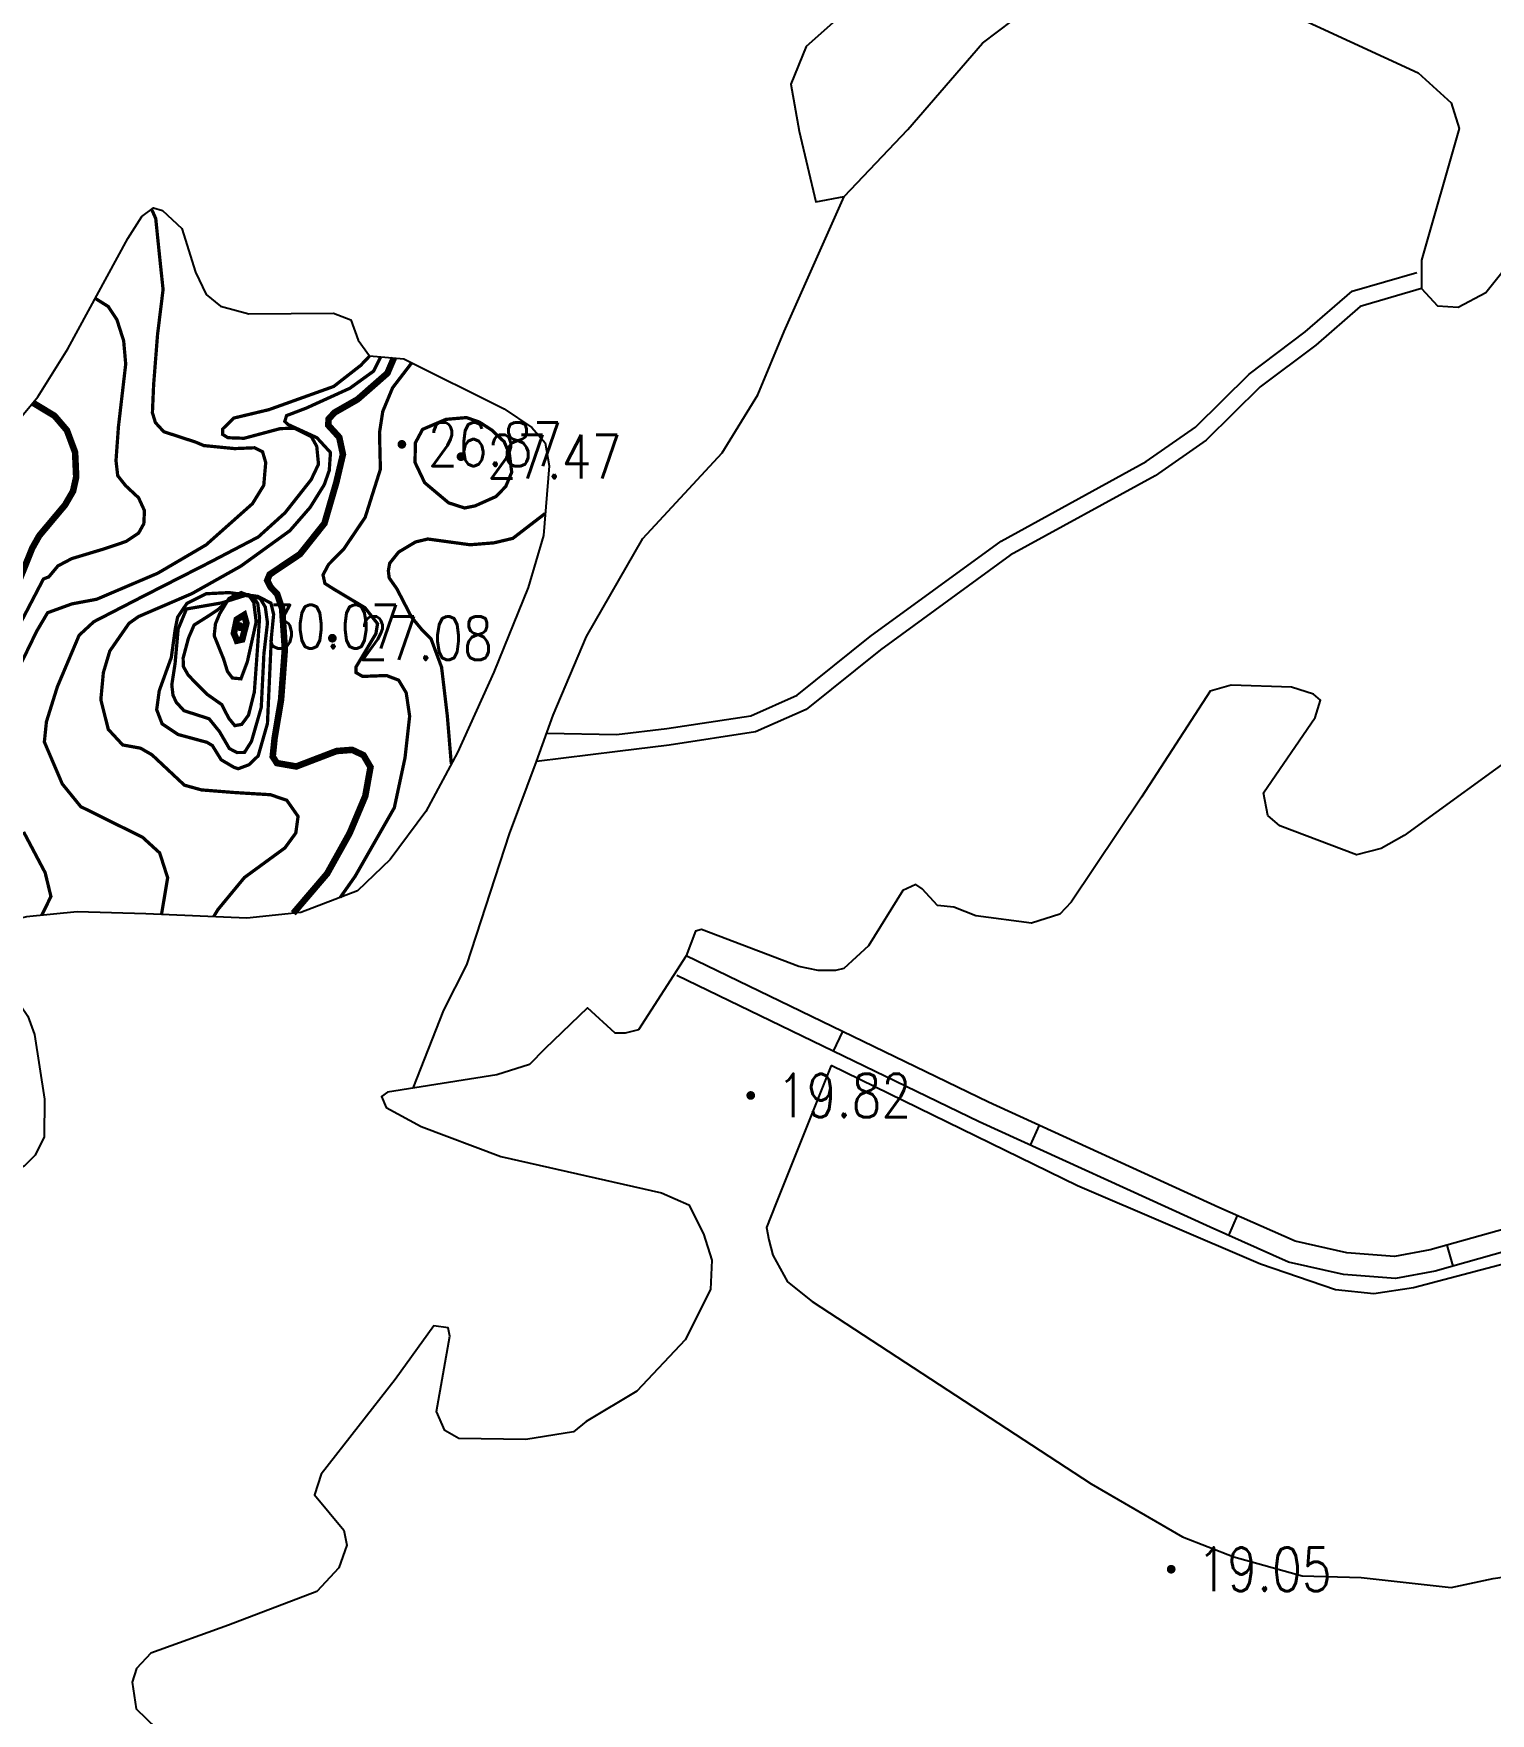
# Model space of a CAD drawing. Extents: x 404846 to 408477, y 3390929 to 3392894.
# Drawn here: x 405284.89 to 405318.34, y 3392330.2 to 3392368.75 of the extents above; entities that cross this region are included whole.
import ezdxf
from ezdxf.enums import TextEntityAlignment as Align

# ---------------------------------------------------------------- set-up
doc = ezdxf.new("R2010")
doc.units = 0
doc.header["$LTSCALE"] = 0.5
doc.layers.get('0').update_dxf_attribs({"linetype": 'CONTINUOUS'})
for name, color, linetype in [('DGX', 2, 'CONTINUOUS'), ('DMTZ', 3, 'CONTINUOUS'), ('GCD', 1, 'CONTINUOUS'), ('SXSS', 5, 'CONTINUOUS'), ('ZBTZ', 3, 'CONTINUOUS')]:
    doc.layers.add(name, color=color, linetype=linetype)
doc.styles.add('HZ', font='rs.shx', dxfattribs={"width": 0.8, "bigfont": 'hztxt.shx'})
doc.linetypes.add('1033B', pattern='A,1,[186,AAA.SHX,S=1,R=0,X=0,Y=0],1', length=2)
doc.linetypes.add('10411', pattern='A,2,[150,AAA.SHX,S=1,R=0,X=0,Y=1],2,[151,AAA.SHX,S=1,R=0,X=0,Y=3],1e-11', length=4)
doc.linetypes.add('10422', pattern='A,0.75,[150,AAA.SHX,S=0.5,R=0,X=0,Y=0.5],1.5,[177,AAA.SHX,S=1,R=0,X=0,Y=0.4],0.75', length=3)
doc.linetypes.add('1161', pattern='A,0,[149,AAA.SHX,S=0.15,R=0,X=0,Y=0],-1.6', length=1.6)

# ---------------------------------------------------------------- blocks, each defined once
blk = doc.blocks.new('GC200')
at = {"linetype": 'Continuous', "const_width": 0.2, "flags": 128}
blk.add_lwpolyline([(-0.1, 0, 1), (0.1, 0, 1)], format="xyb", close=True, dxfattribs=at)

msp = doc.modelspace()

# ---------------------------------------------------------------- linework, layer by layer
at = {"layer": 'DGX', "linetype": 'Continuous', "flags": 128}
for points, const_width, elevation in [([(405287.602, 3392364.72), (405287.697, 3392364.508), (405287.742, 3392364.065), (405287.806, 3392363.444), (405287.866, 3392362.878), (405287.739, 3392361.846), (405287.649, 3392360.694), (405287.621, 3392360.049), (405287.69, 3392359.823), (405287.882, 3392359.614), (405288.611, 3392359.376), (405288.801, 3392359.296), (405289.507, 3392359.226), (405289.963, 3392359.245), (405290.149, 3392359.155), (405290.222, 3392358.908), (405290.178, 3392358.385), (405289.918, 3392357.962), (405288.854, 3392357.017), (405287.742, 3392356.365), (405286.341, 3392355.768), (405285.77, 3392355.661), (405285.215, 3392355.459), (405284.964, 3392355.035), (405284.459, 3392353.994)], 0.075, 29), ([(405284.611, 3392355.259), (405285.119, 3392356.234), (405285.241, 3392356.281), (405285.452, 3392356.534), (405285.769, 3392356.701), (405286.53, 3392356.93), (405287.019, 3392357.096), (405287.304, 3392357.287), (405287.424, 3392357.502), (405287.438, 3392357.803), (405287.303, 3392358.098), (405287.005, 3392358.376), (405286.824, 3392358.605), (405286.785, 3392358.95), (405286.841, 3392359.729), (405287.008, 3392361.166), (405286.961, 3392361.699), (405286.806, 3392362.185), (405286.606, 3392362.488), (405286.309, 3392362.674)], 0.075, 29.5), ([(405287.83, 3392348.535), (405287.971, 3392349.376), (405287.788, 3392349.946), (405287.395, 3392350.305), (405285.976, 3392351.008), (405285.551, 3392351.531), (405285.14, 3392352.493), (405285.188, 3392352.958), (405285.439, 3392353.761), (405285.938, 3392354.941), (405286.276, 3392355.253), (405287.335, 3392355.799), (405288.948, 3392356.621), (405290.052, 3392357.198), (405290.667, 3392357.754), (405291.265, 3392358.512), (405291.434, 3392358.867), (405291.394, 3392359.278), (405291.271, 3392359.499), (405290.878, 3392359.694), (405290.556, 3392359.685), (405289.724, 3392359.463), (405289.355, 3392359.476), (405289.23, 3392359.553), (405289.235, 3392359.677), (405289.488, 3392359.927), (405290.296, 3392360.12), (405291.784, 3392360.653), (405292.403, 3392361.136), (405292.608, 3392361.352)], 0.075, 28.5), ([(405292.865, 3392361.332), (405292.7, 3392361.005), (405292.154, 3392360.611), (405291.156, 3392360.157), (405290.702, 3392359.984), (405290.659, 3392359.85), (405290.729, 3392359.782), (405291.396, 3392359.477), (405291.709, 3392359.137), (405291.681, 3392358.724), (405291.566, 3392358.397), (405291.241, 3392357.875), (405290.776, 3392357.341), (405289.652, 3392356.529), (405288.53, 3392355.899), (405287.303, 3392355.371), (405287.083, 3392355.215), (405286.643, 3392354.581), (405286.495, 3392354.086), (405286.437, 3392353.463), (405286.608, 3392352.782), (405286.939, 3392352.424), (405287.348, 3392352.35), (405287.611, 3392352.198), (405288.355, 3392351.501), (405288.748, 3392351.392), (405289.52, 3392351.331), (405290.33, 3392351.282), (405290.706, 3392351.154), (405290.965, 3392350.785), (405290.913, 3392350.403), (405290.663, 3392350.061), (405289.734, 3392349.382), (405289.124, 3392348.644), (405289.027, 3392348.483)], 0.075, 28), ([(405290.855, 3392348.561), (405291.633, 3392349.471), (405292.149, 3392350.398), (405292.508, 3392351.25), (405292.628, 3392351.915), (405292.467, 3392352.189), (405292.206, 3392352.312), (405291.849, 3392352.284), (405290.924, 3392351.93), (405290.479, 3392352.008), (405290.383, 3392352.156), (405290.427, 3392352.585), (405290.575, 3392353.463), (405290.662, 3392354.623), (405290.599, 3392355.554), (405290.484, 3392355.891), (405290.337, 3392356.043), (405290.256, 3392356.199), (405290.313, 3392356.337), (405291.009, 3392356.804), (405291.571, 3392357.51), (405291.844, 3392358.451), (405291.995, 3392359.094), (405291.911, 3392359.486), (405291.659, 3392359.762), (405291.665, 3392359.904), (405291.804, 3392360.055), (405292.33, 3392360.355), (405293.016, 3392360.956), (405293.166, 3392361.308)], 0.15, 27.5), ([(405293.578, 3392361.199), (405293.135, 3392360.622), (405292.91, 3392360.08), (405292.835, 3392359.594), (405292.855, 3392358.752), (405292.506, 3392357.649), (405292.013, 3392356.919), (405291.665, 3392356.567), (405291.538, 3392356.328), (405291.581, 3392356.131), (405291.787, 3392356), (405292.501, 3392355.574), (405292.79, 3392355.207), (405292.752, 3392354.977), (405292.295, 3392354.212), (405292.294, 3392354.086), (405292.446, 3392353.997), (405292.994, 3392354.018), (405293.273, 3392353.912), (405293.448, 3392353.621), (405293.527, 3392353.085), (405293.42, 3392352.126), (405293.175, 3392350.983), (405292.279, 3392349.415), (405291.934, 3392348.925)], 0.075, 27), ([(405284.877, 3392360.278), (405285.373, 3392359.979), (405285.658, 3392359.646), (405285.846, 3392359.141), (405285.871, 3392358.572), (405285.799, 3392358.249), (405285.615, 3392357.932), (405285.318, 3392357.579), (405285.022, 3392357.225), (405284.863, 3392356.943), (405284.382, 3392355.749)], 0.15, 30), ([(405294.483, 3392351.988), (405294.392, 3392353.09), (405294.26, 3392354.208), (405294.018, 3392354.859), (405293.81, 3392355.067), (405293.571, 3392355.356), (405293.396, 3392355.694), (405293.235, 3392356.005), (405293.057, 3392356.259), (405293.038, 3392356.422), (405293.068, 3392356.593), (405293.276, 3392356.853), (405293.664, 3392357.084), (405293.944, 3392357.151), (405294.915, 3392357.019), (405295.463, 3392357.063), (405295.896, 3392357.166), (405296.639, 3392357.738)], 0.075, 26.5), ([(405284.664, 3392350.428), (405285.159, 3392349.491), (405285.291, 3392348.945), (405285.079, 3392348.513)], 0.075, 29)]:
    msp.add_lwpolyline(points, dxfattribs=dict(at, const_width=const_width, elevation=elevation))
for points, const_width, elevation in [([(405294.358, 3392359.897), (405293.823, 3392359.667), (405293.659, 3392359.359), (405293.65, 3392358.909), (405293.872, 3392358.443), (405294.422, 3392357.981), (405294.788, 3392357.863), (405295.029, 3392357.911), (405295.509, 3392358.126), (405295.733, 3392358.356), (405295.87, 3392358.682), (405295.818, 3392359.101), (405295.697, 3392359.383), (405295.413, 3392359.651), (405295.127, 3392359.835), (405294.832, 3392359.938), (405294.358, 3392359.897)], 0.075, 27), ([(405289.836, 3392351.969), (405290.05, 3392352.174), (405290.262, 3392352.915), (405290.352, 3392354.891), (405290.404, 3392355.42), (405290.341, 3392355.681), (405290.037, 3392355.835), (405289.38, 3392355.921), (405288.859, 3392355.895), (405288.413, 3392355.674), (405288.199, 3392355.356), (405288.144, 3392355.078), (405288.055, 3392354.434), (405287.778, 3392353.669), (405287.719, 3392353.233), (405287.844, 3392352.908), (405288.211, 3392352.664), (405288.872, 3392352.485), (405288.997, 3392352.411), (405289.2, 3392352.083), (405289.498, 3392351.908), (405289.591, 3392351.878), (405289.836, 3392351.969)], 0.075, 28), ([(405288.141, 3392354.288), (405288.212, 3392355.084), (405288.403, 3392355.545), (405289.209, 3392355.684), (405289.815, 3392355.875), (405290.094, 3392355.786), (405290.213, 3392355.588), (405290.263, 3392355.226), (405290.181, 3392354.518), (405290.12, 3392353.287), (405289.896, 3392352.507), (405289.735, 3392352.252), (405289.564, 3392352.25), (405289.388, 3392352.341), (405289.16, 3392352.732), (405288.923, 3392353.025), (405288.521, 3392353.154), (405288.345, 3392353.211), (405288.168, 3392353.404), (405288.094, 3392353.565), (405288.066, 3392353.801), (405288.141, 3392354.288)], 0.075, 28.5), ([(405288.326, 3392354.418), (405288.449, 3392354.878), (405288.578, 3392355.177), (405288.875, 3392355.364), (405289.119, 3392355.524), (405289.483, 3392355.849), (405289.694, 3392355.872), (405289.938, 3392355.817), (405290.039, 3392355.671), (405290.081, 3392355.339), (405290.031, 3392354.607), (405289.961, 3392353.637), (405289.827, 3392353.107), (405289.67, 3392352.896), (405289.513, 3392352.867), (405289.374, 3392353.037), (405289.213, 3392353.35), (405288.888, 3392353.579), (405288.663, 3392353.799), (405288.441, 3392354.03), (405288.332, 3392354.223), (405288.326, 3392354.418)], 0.075, 29), ([(405289.255, 3392354.399), (405289.039, 3392354.933), (405289.069, 3392355.206), (405289.165, 3392355.435), (405289.378, 3392355.786), (405289.658, 3392355.922), (405289.84, 3392355.852), (405289.948, 3392355.693), (405290.003, 3392355.25), (405289.801, 3392354.336), (405289.654, 3392353.942), (405289.456, 3392353.961), (405289.344, 3392354.11), (405289.255, 3392354.399)], 0.075, 29.5), ([(405289.491, 3392354.986), (405289.558, 3392355.304), (405289.726, 3392355.408), (405289.78, 3392355.221), (405289.683, 3392354.845), (405289.561, 3392354.817), (405289.537, 3392354.881), (405289.491, 3392354.986)], 0.15, 30)]:
    msp.add_lwpolyline(points, close=True, dxfattribs=dict(at, const_width=const_width, elevation=elevation))
at = {"layer": 'DMTZ', "linetype": '1033B', "elevation": 29.804, "flags": 128}
msp.add_lwpolyline([(405240.21, 3392347.831), (405238.33, 3392348.931), (405237.655, 3392349.548), (405237.157, 3392350.803), (405236.624, 3392353.084), (405236.23, 3392355.486), (405236.019, 3392356.128), (405235.744, 3392356.57), (405234.969, 3392357.164), (405233.752, 3392357.814), (405232.006, 3392358.57), (405230.995, 3392358.879), (405228.806, 3392358.963), (405228.318, 3392359.061), (405227.968, 3392359.233), (405227.179, 3392360.065), (405226.024, 3392361.785), (405225.179, 3392363.809), (405225.079, 3392364.18), (405224.924, 3392364.831), (405224.887, 3392365.594), (405225.237, 3392367.112), (405225.755, 3392368.15), (405226.813, 3392369.867), (405228.519, 3392372.628), (405228.934, 3392373.527), (405229.128, 3392374.237), (405229.134, 3392375.748), (405228.859, 3392377.592), (405228.52, 3392378.808), (405228.024, 3392380.293), (405227.485, 3392381.694), (405227.012, 3392382.738), (405225.87, 3392384.764), (405224.913, 3392386.199), (405224.354, 3392386.744), (405223.478, 3392387.458), (405222.869, 3392387.896), (405222.771, 3392388.21), (405222.85, 3392388.523), (405222.999, 3392388.832), (405223.269, 3392389.014), (405223.669, 3392389.103), (405224.285, 3392389.142), (405224.475, 3392389.296), (405224.78, 3392389.767), (405225.432, 3392390.726), (405225.909, 3392391.674), (405227.183, 3392395.361), (405228.035, 3392397.607), (405228.409, 3392398.178), (405228.832, 3392398.506), (405229.443, 3392398.66), (405230.246, 3392398.738), (405231.14, 3392398.669), (405232.33, 3392398.446), (405235.773, 3392397.492), (405240.8, 3392395.926), (405242.196, 3392395.347), (405243.073, 3392394.8), (405243.992, 3392393.452), (405244.315, 3392393.095), (405245.027, 3392392.684), (405246.466, 3392392.086), (405248.473, 3392391.274), (405248.99, 3392390.91), (405249.248, 3392390.539), (405249.377, 3392389.914), (405249.397, 3392389.269), (405248.904, 3392387.386), (405248.816, 3392387.029), (405248.986, 3392386.41), (405249.436, 3392386.008), (405250.048, 3392385.671), (405250.625, 3392385.531), (405252.436, 3392385.314), (405253.157, 3392385.072), (405254.044, 3392384.67), (405254.902, 3392384.196), (405255.543, 3392383.755), (405256.542, 3392382.832), (405257.454, 3392381.799), (405258.064, 3392380.856), (405258.419, 3392380.462), (405259.234, 3392380.051), (405260.585, 3392379.602), (405263.215, 3392378.914), (405264.734, 3392378.412), (405265.514, 3392378.348), (405266.236, 3392378.581), (405266.684, 3392378.878), (405267.188, 3392380.084), (405267.422, 3392380.198), (405267.842, 3392380.251), (405269.174, 3392380.158), (405271.148, 3392379.955), (405273.933, 3392379.576), (405275.596, 3392379.491), (405276.631, 3392379.091), (405277.556, 3392378.522), (405278.103, 3392377.974), (405278.258, 3392377.432), (405278.3, 3392376.722), (405278.003, 3392375.339), (405277.137, 3392373.155), (405275.73, 3392370.188), (405275.545, 3392369.152), (405275.548, 3392368.464), (405275.703, 3392368.205), (405275.992, 3392368.031), (405276.999, 3392367.853), (405278.56, 3392367.902), (405280.796, 3392368.187), (405283.086, 3392368.581), (405283.593, 3392368.582), (405283.928, 3392368.463), (405284.092, 3392368.044), (405284.054, 3392367.218), (405283.803, 3392365.996), (405283.385, 3392364.62), (405282.838, 3392363.503), (405281.936, 3392362.252), (405280.96, 3392361.24), (405280.042, 3392360.6), (405279.067, 3392360.368), (405276.365, 3392360.209), (405275.337, 3392359.945), (405274.576, 3392359.635), (405273.256, 3392358.57), (405272.793, 3392358.318), (405272.352, 3392358.291), (405271.082, 3392358.468), (405270.598, 3392358.463), (405269.893, 3392358.177), (405269.547, 3392357.768), (405269.151, 3392356.961), (405268.851, 3392356.131), (405268.838, 3392355.611), (405269.174, 3392355.179), (405269.396, 3392355.081), (405269.759, 3392355.09), (405271.248, 3392355.546), (405272.651, 3392355.646), (405275.117, 3392355.499), (405277.505, 3392355.386), (405278.842, 3392355.503), (405279.57, 3392355.771), (405280.497, 3392356.29), (405282.786, 3392357.989), (405283.887, 3392359.088), (405284.988, 3392360.411), (405285.679, 3392361.516), (405287.054, 3392364.045), (405287.376, 3392364.551), (405287.649, 3392364.755), (405287.853, 3392364.691), (405288.296, 3392364.281), (405288.612, 3392363.272), (405288.852, 3392362.766), (405289.183, 3392362.498), (405289.838, 3392362.318), (405291.78, 3392362.336), (405292.178, 3392362.179), (405292.347, 3392361.713), (405292.608, 3392361.352), (405293.396, 3392361.29), (405295.696, 3392360.14), (405296.335, 3392359.708), (405296.64, 3392359.361), (405296.727, 3392358.832), (405296.598, 3392357.231), (405296.249, 3392356.036), (405295.459, 3392354.098), (405294.623, 3392352.25), (405293.898, 3392350.897), (405293.077, 3392349.792), (405292.331, 3392349.076), (405291.026, 3392348.579), (405289.789, 3392348.449), (405287.47, 3392348.55), (405285.892, 3392348.592), (405284.733, 3392348.48), (405283.783, 3392348.253), (405283.266, 3392347.989), (405282.86, 3392347.678), (405282.682, 3392347.369), (405282.737, 3392347.119), (405282.885, 3392346.995), (405283.382, 3392346.952), (405283.649, 3392346.939), (405284.156, 3392346.737), (405284.583, 3392346.459), (405284.763, 3392346.2), (405284.913, 3392345.777), (405285.145, 3392344.293), (405285.139, 3392343.432), (405284.931, 3392343.009), (405284.68, 3392342.759), (405284.35, 3392342.591), (405282.661, 3392342.169), (405282.152, 3392341.925), (405281.74, 3392341.451), (405281.599, 3392341.085), (405281.566, 3392340.605), (405281.8, 3392338.869), (405281.934, 3392336.936), (405281.87, 3392335.707), (405281.339, 3392334.129), (405280.739, 3392333.18), (405279.973, 3392332.547), (405279.22, 3392332.354), (405277.623, 3392332.298), (405273.762, 3392331.869), (405272.213, 3392331.797), (405269.625, 3392332.004), (405268.464, 3392331.954), (405267.736, 3392331.708), (405265.208, 3392330.534), (405264.2, 3392330.375), (405262.607, 3392330.292), (405259.41, 3392330.411), (405255.995, 3392330.507), (405254.707, 3392330.616), (405254.153, 3392330.91), (405253.674, 3392331.35), (405253.403, 3392332.08), (405253.439, 3392332.917), (405254.033, 3392334.847), (405254.14, 3392336.685), (405253.974, 3392338.004), (405253.612, 3392338.925), (405252.974, 3392339.391), (405251.727, 3392339.894), (405248.986, 3392340.459), (405248.052, 3392340.832), (405246.179, 3392341.777), (405243.644, 3392343.017), (405242.407, 3392343.807), (405241.998, 3392344.266), (405241.602, 3392344.908), (405240.21, 3392347.831)], close=True, dxfattribs=at)
at = {"layer": 'DMTZ', "linetype": '1033B', "elevation": 22.484, "flags": 128}
for points in [[(405296.674, 3392352.691), (405298.277, 3392352.661), (405299.434, 3392352.8), (405301.359, 3392353.096), (405302.427, 3392353.569), (405304.101, 3392354.917), (405307.108, 3392357.104), (405310.438, 3392358.928), (405311.566, 3392359.721), (405312.805, 3392360.936), (405314.09, 3392361.904), (405315.163, 3392362.837), (405316.65, 3392363.271)], [(405316.758, 3392362.901), (405315.352, 3392362.491), (405314.333, 3392361.604), (405313.057, 3392360.644), (405311.814, 3392359.423), (405310.643, 3392358.6), (405307.315, 3392356.778), (405304.335, 3392354.611), (405302.629, 3392353.237), (405301.468, 3392352.722), (405299.487, 3392352.418), (405298.299, 3392352.275), (405296.44, 3392352.046)]]:
    msp.add_lwpolyline(points, dxfattribs=at)
at = {"layer": 'DMTZ', "linetype": '10411', "elevation": 20.616, "flags": 128}
msp.add_lwpolyline([(405334.958, 3392345.236), (405323.047, 3392341.672), (405316.576, 3392339.96), (405315.661, 3392339.824), (405314.781, 3392339.921), (405313.063, 3392340.505), (405308.858, 3392342.302), (405303.206, 3392345.063)], dxfattribs=at)
at = {"layer": 'SXSS', "linetype": 'Continuous'}
for p, q in [((405303.464, 3392345.847), (405303.247, 3392345.397)), ((405307.978, 3392343.696), (405307.77, 3392343.241)), ((405312.528, 3392341.624), (405312.325, 3392341.167)), ((405317.34, 3392340.944), (405317.475, 3392340.462))]:
    msp.add_line(p, q, dxfattribs=at)
at = {"layer": 'SXSS', "linetype": 'Continuous', "elevation": 16.1, "flags": 128}
for points in [[(405312.094, 3392369.973), (405316.678, 3392367.848), (405317.44, 3392367.163), (405317.623, 3392366.577), (405316.758, 3392363.552), (405316.758, 3392362.901), (405317.122, 3392362.502), (405317.601, 3392362.474), (405318.234, 3392362.806), (405319.302, 3392364.14)], [(405303.245, 3392368.997), (405302.629, 3392368.457), (405302.277, 3392367.591), (405302.469, 3392366.514), (405302.856, 3392364.888), (405303.504, 3392365.01), (405304.961, 3392366.548), (405306.68, 3392368.533), (405307.371, 3392369.049)]]:
    msp.add_lwpolyline(points, dxfattribs=at)
at = {"layer": 'SXSS', "color": 7, "linetype": 'Continuous', "elevation": 22.446, "flags": 128}
msp.add_lwpolyline([(405346.109, 3392349.447), (405330.291, 3392344.835), (405320.347, 3392341.787), (405316.957, 3392340.836), (405316.135, 3392340.681), (405315.041, 3392340.765), (405313.861, 3392341.031), (405312.108, 3392341.811), (405306.819, 3392344.225), (405299.879, 3392347.58)], dxfattribs=at)
at = {"layer": 'SXSS', "linetype": '10422', "elevation": 22.446, "flags": 128}
msp.add_lwpolyline([(405346.249, 3392348.967), (405330.434, 3392344.356), (405320.488, 3392341.307), (405317.071, 3392340.349), (405316.163, 3392340.177), (405314.966, 3392340.269), (405313.703, 3392340.554), (405311.903, 3392341.355), (405306.606, 3392343.772), (405299.661, 3392347.13)], dxfattribs=at)
at = {"layer": 'ZBTZ', "linetype": '1161', "flags": 128}
for points, elevation in [([(405293.605, 3392344.546), (405294.313, 3392346.333), (405294.839, 3392347.379), (405295.816, 3392350.384), (405296.44, 3392352.046), (405296.824, 3392353.106), (405297.59, 3392354.913), (405298.884, 3392357.16), (405300.703, 3392359.13), (405301.518, 3392360.46), (405302.127, 3392361.915), (405303.504, 3392365.01)], 20.887), ([(405326.97, 3392364.419), (405326.594, 3392362.802), (405326.173, 3392361.456), (405324.617, 3392358.095), (405324.13, 3392357.159), (405321.298, 3392354.413), (405319.183, 3392352.396), (405316.363, 3392350.344), (405315.835, 3392350.045), (405315.269, 3392349.903), (405313.507, 3392350.57), (405313.231, 3392350.802), (405313.133, 3392351.326), (405314.314, 3392353.053), (405314.438, 3392353.451), (405314.277, 3392353.589), (405313.773, 3392353.747), (405312.389, 3392353.8), (405311.908, 3392353.659), (405310.332, 3392351.226), (405308.717, 3392348.813), (405308.456, 3392348.543), (405307.804, 3392348.336), (405306.526, 3392348.501), (405306.021, 3392348.698), (405305.643, 3392348.738), (405305.293, 3392349.121), (405305.15, 3392349.224), (405304.851, 3392349.083), (405304.061, 3392347.816), (405303.495, 3392347.293), (405303.306, 3392347.247), (405302.905, 3392347.25), (405302.462, 3392347.337), (405300.228, 3392348.191), (405300.093, 3392348.147), (405299.879, 3392347.58), (405298.778, 3392345.884), (405298.474, 3392345.805), (405298.247, 3392345.806), (405297.609, 3392346.39), (405296.627, 3392345.45), (405296.279, 3392345.088), (405295.529, 3392344.851), (405293.015, 3392344.453), (405292.883, 3392344.353), (405292.985, 3392344.101), (405293.791, 3392343.669), (405295.619, 3392342.977), (405299.306, 3392342.145), (405299.94, 3392341.867), (405300.273, 3392341.201), (405300.466, 3392340.6), (405300.436, 3392339.928), (405299.853, 3392338.768), (405298.744, 3392337.591), (405297.583, 3392336.892), (405297.291, 3392336.662), (405296.193, 3392336.484), (405294.655, 3392336.504), (405294.331, 3392336.686), (405294.147, 3392337.124), (405294.448, 3392338.854), (405294.408, 3392339.047), (405294.08, 3392339.089), (405293.196, 3392337.863), (405291.494, 3392335.688), (405291.345, 3392335.214), (405292.014, 3392334.403), (405292.087, 3392334.06), (405291.903, 3392333.536), (405291.393, 3392332.994), (405289.369, 3392332.224), (405287.586, 3392331.58), (405287.254, 3392331.223), (405287.157, 3392330.913), (405287.247, 3392330.304), (405287.709, 3392329.86), (405289.334, 3392329.291), (405289.391, 3392329.153), (405289.363, 3392329.002), (405288.977, 3392328.307), (405288.028, 3392327.134), (405286.816, 3392326.301), (405284.493, 3392325.468), (405282.467, 3392323.626), (405280.867, 3392322.897), (405279.597, 3392322.34), (405278.676, 3392321.973), (405277.594, 3392321.697), (405274.125, 3392321.179), (405269.378, 3392321.105), (405267.46, 3392320.602), (405266.708, 3392320.596), (405265.97, 3392320.609), (405265.39, 3392320.706), (405264.396, 3392321.179), (405263.01, 3392320.982), (405262.245, 3392320.86), (405261.572, 3392320.942), (405261.008, 3392321.286), (405260.129, 3392321.579), (405259.349, 3392321.786), (405259.078, 3392321.715), (405258.411, 3392321.267), (405257.633, 3392320.812), (405256.86, 3392320.721), (405255.873, 3392320.353), (405254.281, 3392319.741), (405253.73, 3392319.627), (405253.259, 3392319.832), (405252.71, 3392320.519), (405252.361, 3392320.686), (405252.17, 3392320.688), (405250.964, 3392320.129), (405249.815, 3392319.877), (405249.44, 3392319.841), (405249.062, 3392320.036), (405248.309, 3392320.443), (405248.121, 3392320.636), (405248.19, 3392320.978), (405248.64, 3392322.233), (405248.509, 3392322.427), (405248.088, 3392322.674), (405247.487, 3392323.015), (405247.093, 3392323.406), (405246.901, 3392324.078), (405246.848, 3392324.152), (405246.657, 3392324.155), (405246.451, 3392324.047), (405245.869, 3392323.348), (405245.587, 3392323.303), (405245.379, 3392323.31), (405244.576, 3392323.619), (405244.19, 3392323.854), (405243.75, 3392324.221), (405241.724, 3392326.309), (405240.381, 3392327.705), (405239.191, 3392328.249), (405238.984, 3392330.099), (405238.639, 3392330.332), (405237.632, 3392328.947), (405237.223, 3392327.896), (405235.733, 3392323.644), (405235.357, 3392322.956), (405234.63, 3392322.35), (405233.638, 3392322.015), (405232.287, 3392322.169), (405227.715, 3392323.288)], 19.018), ([(405303.206, 3392345.063), (405301.936, 3392341.892), (405301.723, 3392341.349), (405301.775, 3392341.068), (405301.866, 3392340.713), (405302.199, 3392340.098), (405302.77, 3392339.653), (405309.172, 3392335.463), (405311.27, 3392334.248), (405312.448, 3392333.793), (405314.02, 3392333.356), (405315.371, 3392333.314), (405317.438, 3392333.086), (405318.4, 3392333.291), (405320.069, 3392333.536), (405329.794, 3392336.529), (405344.383, 3392341.772), (405363.008, 3392347.181), (405381.418, 3392353.006), (405388.873, 3392354.548), (405393.739, 3392354.78), (405400.83, 3392354.296), (405405.033, 3392353.205), (405407.528, 3392352.301), (405414.647, 3392349.519)], 19.337)]:
    msp.add_lwpolyline(points, dxfattribs=dict(at, elevation=elevation))

# ---------------------------------------------------------------- block references
at = {"layer": 'GCD', "linetype": 'Continuous'}
ref = msp.add_blockref('GC200', (405293.348, 3392359.324, 26.867), dxfattribs=dict(at, xscale=0.5, yscale=0.5, zscale=0.5))
ref.add_attrib('height', '26.87', dxfattribs={"linetype": 'Continuous', "height": 1, "style": 'HZ', "width": 0.8}).set_placement((405293.948, 3392359.324, 26.867), align=Align.MIDDLE_LEFT)
ref = msp.add_blockref('GC200', (405294.705, 3392359.041, 27.474), dxfattribs=dict(at, xscale=0.5, yscale=0.5, zscale=0.5))
ref.add_attrib('height', '27.47', dxfattribs={"linetype": 'Continuous', "height": 1, "style": 'HZ', "width": 0.8}).set_placement((405295.305, 3392359.041, 27.474), align=Align.MIDDLE_LEFT)
ref = msp.add_blockref('GC200', (405289.628, 3392355.14, 30.066), dxfattribs=dict(at, xscale=0.5, yscale=0.5, zscale=0.5))
ref.add_attrib('height', '30.07', dxfattribs={"linetype": 'Continuous', "height": 1, "style": 'HZ', "width": 0.8}).set_placement((405290.228, 3392355.14, 30.066), align=Align.MIDDLE_LEFT)
ref = msp.add_blockref('GC200', (405291.752, 3392354.874, 27.083), dxfattribs=dict(at, xscale=0.5, yscale=0.5, zscale=0.5))
ref.add_attrib('height', '27.08', dxfattribs={"linetype": 'Continuous', "height": 1, "style": 'HZ', "width": 0.8}).set_placement((405292.352, 3392354.874, 27.083), align=Align.MIDDLE_LEFT)
ref = msp.add_blockref('GC200', (405301.358, 3392344.379, 19.823), dxfattribs=dict(at, xscale=0.5, yscale=0.5, zscale=0.5))
ref.add_attrib('height', '19.82', dxfattribs={"linetype": 'Continuous', "height": 1, "style": 'HZ', "width": 0.8}).set_placement((405301.958, 3392344.379, 19.823), align=Align.MIDDLE_LEFT)
ref = msp.add_blockref('GC200', (405311.011, 3392333.505, 19.047), dxfattribs=dict(at, xscale=0.5, yscale=0.5, zscale=0.5))
ref.add_attrib('height', '19.05', dxfattribs={"linetype": 'Continuous', "height": 1, "style": 'HZ', "width": 0.8}).set_placement((405311.611, 3392333.505, 19.047), align=Align.MIDDLE_LEFT)

doc.saveas('drawing.dxf')
